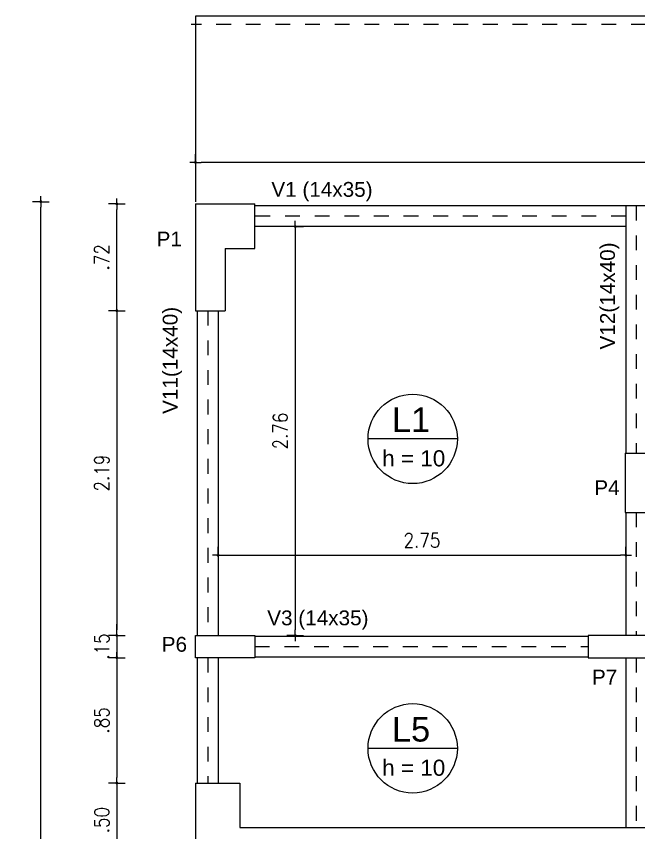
# Model space of a CAD drawing. Header units: millimetres. Extents: x 3231 to 3242, y 1355.4 to 1415.9.
# Drawn here: x 3230.98 to 3235.18, y 1407.24 to 1412.74 of the extents above; entities that cross this region are included whole.
import ezdxf

# ---------------------------------------------------------------- set-up
doc = ezdxf.new("R2010")
doc.units = ezdxf.units.MM
doc.linetypes.add('Dash', pattern=[0.00435, 0.002175, -0.002175])
doc.linetypes.add('HIDDEN2', pattern=[4.7625, 3.175, -1.5875])
for name, color, linetype, lineweight in [('Cotas', 30, 'Continuous', 5), ('Nuevo_Dibujo & Figuras_Pluma_Nº__192', 8, 'Continuous', 0), ('Nuevo_Dibujo & Figuras_Pluma_Nº__90', 5, 'Continuous', 0), ('TEXTO', 3, 'Continuous', 0)]:
    doc.layers.add(name, color=color, linetype=linetype, lineweight=lineweight)
for name, color, linetype in [('eixo', 8, 'HIDDEN2'), ('LAJE', 1, 'Continuous'), ('Pilares', 2, 'Continuous'), ('viga', 4, 'Continuous')]:
    doc.layers.add(name, color=color, linetype=linetype)
doc.styles.get("Standard").update_dxf_attribs({"font": 'arial.ttf'})
doc.styles.add('T-COTA', font='ROMANS.SHX', dxfattribs={"width": 0.85})
doc.dimstyles.new('COTA 1-75', dxfattribs={"dimscale": 0.075, "dimtxt": 1.3, "dimasz": 0.5, "dimexe": 0.18, "dimexo": 0.0625, "dimgap": 0.7, "dimtad": 1, "dimtoh": 1, "dimzin": 4, "dimdsep": 46, "dimtxsty": 'T-COTA', "dimblk1": 'DOT', "dimblk2": 'DOT', "dimsah": 1, "dimcen": 2, "dimse1": 1, "dimse2": 1, "dimclrd": 253, "dimclre": 4, "dimclrt": 30, "dimadec": 0, "dimazin": 2, "dimtfac": 1, "dimtix": 1, "dimtmove": 2, "dimatfit": 2, "dimfxl": 1, "dimtolj": 1, "dimtzin": 0, "dimarcsym": 0})

# ---------------------------------------------------------------- blocks, each defined once
blk = doc.blocks.new('DOT')
at = {"color": 0, "linetype": 'ByBlock'}
for q in [(0, 1.5), (-1, 0), (0, -1.5), (1, 0)]:
    blk.add_line((0, 0), q, dxfattribs=at)
at = {"color": 0, "linetype": 'ByBlock', "const_width": 0.25}
blk.add_lwpolyline([(-0.125, 0, 1), (0.125, 0, 1)], format="xyb", close=True, dxfattribs=at)
blk = doc.blocks.new('*D103')
at = {"layer": 'Cotas', "color": 253, "lineweight": -2, "transparency": 16777216}
blk.add_line((3231.6546, 1410.7206), (3231.6546, 1408.6056), dxfattribs=at)
at = {"layer": 'Defpoints', "color": 0, "transparency": 16777216}
for p in [(3232.1853, 1410.7581), (3231.6546, 1408.5681), (3232.1978, 1408.5681)]:
    blk.add_point(p, dxfattribs=at)
at = {"layer": 'Cotas', "color": 253, "lineweight": -2, "transparency": 16777216, "xscale": 0.0375, "yscale": 0.0375, "zscale": 0.0375}
for p, rotation in [((3231.6546, 1410.7581), 90), ((3231.6546, 1408.5681), 270)]:
    blk.add_blockref('DOT', p, dxfattribs=dict(at, rotation=rotation))
at = {"layer": 'Cotas', "color": 30, "transparency": 16777216, "insert": (3231.5533, 1409.6631), "char_height": 0.0975, "attachment_point": 5, "rotation": 90, "style": 'T-COTA'}
blk.add_mtext('\\A1;2.19', dxfattribs=at)
blk = doc.blocks.new('_Dot')
at = {"color": 0, "linetype": 'ByBlock', "lineweight": -2}
blk.add_line((-0.5, 0), (-1, 0), dxfattribs=at)
at = {"color": 0, "linetype": 'ByBlock', "const_width": 0.5}
blk.add_lwpolyline([(-0.25, 0, 1), (0.25, 0, 1)], format="xyb", close=True, dxfattribs=at)
blk = doc.blocks.new('*D104')
at = {"layer": 'Cotas', "color": 253, "lineweight": -2, "transparency": 16777216}
blk.add_line((3231.6546, 1410.7956), (3231.6546, 1411.4406), dxfattribs=at)
at = {"layer": 'Defpoints', "color": 0, "transparency": 16777216}
for p in [(3231.6546, 1411.4781), (3232.1853, 1411.4781), (3232.1853, 1410.7581)]:
    blk.add_point(p, dxfattribs=at)
at = {"layer": 'Cotas', "color": 253, "lineweight": -2, "transparency": 16777216, "xscale": 0.0375, "yscale": 0.0375, "zscale": 0.0375}
for p, rotation in [((3231.6546, 1411.4781), 90), ((3231.6546, 1410.7581), 270)]:
    blk.add_blockref('DOT', p, dxfattribs=dict(at, rotation=rotation))
at = {"layer": 'Cotas', "color": 30, "transparency": 16777216, "insert": (3231.5533, 1411.1181), "char_height": 0.0975, "attachment_point": 5, "rotation": 90, "style": 'T-COTA'}
blk.add_mtext('\\A1;.72', dxfattribs=at)
blk = doc.blocks.new('*D105')
at = {"layer": 'Cotas', "color": 253, "lineweight": -2, "transparency": 16777216}
blk.add_line((3232.8585, 1411.2881), (3232.8585, 1408.6056), dxfattribs=at)
at = {"layer": 'Defpoints', "color": 0, "transparency": 16777216}
for p in [(3232.5853, 1411.3256), (3232.5853, 1408.5681), (3232.8585, 1408.5681)]:
    blk.add_point(p, dxfattribs=at)
at = {"layer": 'Cotas', "color": 253, "lineweight": -2, "transparency": 16777216, "xscale": 0.0375, "yscale": 0.0375, "zscale": 0.0375}
for p, rotation in [((3232.8585, 1411.3256), 90), ((3232.8585, 1408.5681), 270)]:
    blk.add_blockref('DOT', p, dxfattribs=dict(at, rotation=rotation))
at = {"layer": 'Cotas', "color": 30, "transparency": 16777216, "insert": (3232.7573, 1409.9468), "char_height": 0.0975, "attachment_point": 5, "rotation": 90, "style": 'T-COTA'}
blk.add_mtext('\\A1;2.76', dxfattribs=at)
blk = doc.blocks.new('*D106')
at = {"layer": 'Cotas', "color": 253, "lineweight": -2, "transparency": 16777216}
blk.add_line((3232.3753, 1409.1089), (3235.0527, 1409.1089), dxfattribs=at)
at = {"layer": 'Defpoints', "color": 0, "transparency": 16777216}
for p in [(3235.0902, 1409.1089), (3232.3378, 1408.5681), (3235.0902, 1408.5681)]:
    blk.add_point(p, dxfattribs=at)
at = {"layer": 'Cotas', "color": 253, "lineweight": -2, "transparency": 16777216, "xscale": 0.0375, "yscale": 0.0375, "zscale": 0.0375, "rotation": 180}
blk.add_blockref('DOT', (3232.3378, 1409.1089), dxfattribs=at)
at = {"layer": 'Cotas', "color": 253, "lineweight": -2, "transparency": 16777216, "xscale": 0.0375, "yscale": 0.0375, "zscale": 0.0375}
blk.add_blockref('DOT', (3235.0902, 1409.1089), dxfattribs=at)
at = {"layer": 'Cotas', "color": 30, "transparency": 16777216, "insert": (3233.714, 1409.2102), "char_height": 0.0975, "attachment_point": 5, "style": 'T-COTA'}
blk.add_mtext('\\A1;2.75', dxfattribs=at)
blk = doc.blocks.new('*D107')
at = {"layer": 'Cotas', "color": 253, "lineweight": -2, "transparency": 16777216}
for p, q in [((3231.6546, 1408.6056), (3231.6546, 1408.6431)), ((3231.6546, 1408.5681), (3231.6546, 1408.4181)), ((3231.6546, 1408.3806), (3231.6546, 1408.3431))]:
    blk.add_line(p, q, dxfattribs=at)
at = {"layer": 'Defpoints', "color": 0, "transparency": 16777216}
for p in [(3232.1853, 1408.5681), (3231.6546, 1408.4181), (3232.1853, 1408.4181)]:
    blk.add_point(p, dxfattribs=at)
at = {"layer": 'Cotas', "color": 253, "lineweight": -2, "transparency": 16777216, "xscale": 0.0375, "yscale": 0.0375, "zscale": 0.0375}
for p, rotation in [((3231.6546, 1408.5681), 270), ((3231.6546, 1408.4181), 90)]:
    blk.add_blockref('DOT', p, dxfattribs=dict(at, rotation=rotation))
at = {"layer": 'Cotas', "color": 30, "transparency": 16777216, "insert": (3231.5533, 1408.4931), "char_height": 0.0975, "attachment_point": 5, "rotation": 90, "style": 'T-COTA'}
blk.add_mtext('\\A1;.15', dxfattribs=at)
blk = doc.blocks.new('*D108')
at = {"layer": 'Cotas', "color": 253, "lineweight": -2, "transparency": 16777216}
blk.add_line((3231.6546, 1408.3806), (3231.6546, 1407.6104), dxfattribs=at)
at = {"layer": 'Defpoints', "color": 0, "transparency": 16777216}
for p in [(3232.1853, 1408.4181), (3231.6546, 1407.5729), (3232.1853, 1407.5729)]:
    blk.add_point(p, dxfattribs=at)
at = {"layer": 'Cotas', "color": 253, "lineweight": -2, "transparency": 16777216, "xscale": 0.0375, "yscale": 0.0375, "zscale": 0.0375}
for p, rotation in [((3231.6546, 1408.4181), 90), ((3231.6546, 1407.5729), 270)]:
    blk.add_blockref('DOT', p, dxfattribs=dict(at, rotation=rotation))
at = {"layer": 'Cotas', "color": 30, "transparency": 16777216, "insert": (3231.5533, 1407.9955), "char_height": 0.0975, "attachment_point": 5, "rotation": 90, "style": 'T-COTA'}
blk.add_mtext('\\A1;.85', dxfattribs=at)
blk = doc.blocks.new('*D109')
at = {"layer": 'Cotas', "color": 253, "lineweight": -2, "transparency": 16777216}
blk.add_line((3231.6546, 1407.5354), (3231.6546, 1407.1104), dxfattribs=at)
at = {"layer": 'Defpoints', "color": 0, "transparency": 16777216}
for p in [(3232.1853, 1407.5729), (3231.6546, 1407.0729), (3232.1853, 1407.0729)]:
    blk.add_point(p, dxfattribs=at)
at = {"layer": 'Cotas', "color": 253, "lineweight": -2, "transparency": 16777216, "xscale": 0.0375, "yscale": 0.0375, "zscale": 0.0375}
for p, rotation in [((3231.6546, 1407.5729), 90), ((3231.6546, 1407.0729), 270)]:
    blk.add_blockref('DOT', p, dxfattribs=dict(at, rotation=rotation))
at = {"layer": 'Cotas', "color": 30, "transparency": 16777216, "insert": (3231.5533, 1407.3229), "char_height": 0.0975, "attachment_point": 5, "rotation": 90, "style": 'T-COTA'}
blk.add_mtext('\\A1;.50', dxfattribs=at)
blk = doc.blocks.new('*D118')
at = {"layer": 'Cotas', "color": 253, "lineweight": -2, "transparency": 16777216}
blk.add_line((3231.1416, 1396.3106), (3231.1416, 1411.4556), dxfattribs=at)
at = {"layer": 'Defpoints', "color": 0, "transparency": 16777216}
for p in [(3231.1416, 1411.4931), (3232.1853, 1411.4931), (3232.1853, 1396.2731)]:
    blk.add_point(p, dxfattribs=at)
at = {"layer": 'Cotas', "color": 253, "lineweight": -2, "transparency": 16777216, "xscale": 0.0375, "yscale": 0.0375, "zscale": 0.0375}
for p, rotation in [((3231.1416, 1411.4931), 90), ((3231.1416, 1396.2731), 270)]:
    blk.add_blockref('DOT', p, dxfattribs=dict(at, rotation=rotation))
at = {"layer": 'Cotas', "color": 30, "transparency": 16777216, "insert": (3231.0403, 1403.8831), "char_height": 0.0975, "attachment_point": 5, "rotation": 90, "style": 'T-COTA'}
blk.add_mtext('\\A1;15.22', dxfattribs=at)
blk = doc.blocks.new('*D143')
at = {"layer": 'Cotas', "color": 253, "lineweight": -2, "transparency": 16777216}
blk.add_line((3240.7378, 1411.7582), (3232.2228, 1411.7582), dxfattribs=at)
at = {"layer": 'Defpoints', "color": 0, "transparency": 16777216}
for p in [(3232.1853, 1411.7582), (3232.1853, 1411.4781), (3240.7753, 1411.4781)]:
    blk.add_point(p, dxfattribs=at)
at = {"layer": 'Cotas', "color": 253, "lineweight": -2, "transparency": 16777216, "xscale": 0.0375, "yscale": 0.0375, "zscale": 0.0375, "rotation": 180}
blk.add_blockref('DOT', (3232.1853, 1411.7582), dxfattribs=at)
at = {"layer": 'Cotas', "color": 253, "lineweight": -2, "transparency": 16777216, "xscale": 0.0375, "yscale": 0.0375, "zscale": 0.0375}
blk.add_blockref('DOT', (3240.7753, 1411.7582), dxfattribs=at)
at = {"layer": 'Cotas', "color": 30, "transparency": 16777216, "insert": (3236.4803, 1411.8595), "char_height": 0.0975, "attachment_point": 5, "style": 'T-COTA'}
blk.add_mtext('\\A1;8.59', dxfattribs=at)

msp = doc.modelspace()

# ---------------------------------------------------------------- linework, layer by layer
at = {"layer": 'eixo', "ltscale": 0.03}
for p, q in [((3235.1602, 1411.4656), (3235.1602, 1409.7981)), ((3235.0902, 1411.3956), (3232.5853, 1411.3956)), ((3232.2678, 1410.7581), (3232.2678, 1408.5681)), ((3235.1602, 1409.3981), (3235.1602, 1408.5681)), ((3232.5853, 1408.4931), (3234.8352, 1408.4931)), ((3232.2678, 1408.4181), (3232.2678, 1407.5729)), ((3235.1602, 1408.4181), (3235.1602, 1407.2729))]:
    msp.add_line(p, q, dxfattribs=at)
at = {"layer": 'LAJE'}
for p, q in [((3233.9526, 1409.8934), (3233.35, 1409.8934)), ((3233.9526, 1407.8068), (3233.35, 1407.8068))]:
    msp.add_line(p, q, dxfattribs=at)
for centre in [(3233.6513, 1409.8934), (3233.6513, 1407.8068)]:
    msp.add_circle(centre, 0.3013, dxfattribs=at)
at = {"layer": 'Nuevo_Dibujo & Figuras_Pluma_Nº__192', "color": 8, "linetype": 'Continuous', "lineweight": 0}
for p, q in [((3237.2803, 1412.7431), (3232.1853, 1412.7431)), ((3232.1853, 1412.7431), (3232.1853, 1411.4931))]:
    msp.add_line(p, q, dxfattribs=at)
at = {"layer": 'Nuevo_Dibujo & Figuras_Pluma_Nº__90', "color": 8, "linetype": 'Dash', "lineweight": 0}
msp.add_line((3240.6253, 1412.6881), (3232.1553, 1412.6881), dxfattribs=at)
at = {"layer": 'Pilares', "linetype": 'Continuous', "lineweight": 0}
for p, q in [((3232.1853, 1411.4781), (3232.1853, 1410.7581)), ((3232.1853, 1411.4781), (3232.5853, 1411.4781)), ((3232.5853, 1411.1781), (3232.5853, 1411.4781)), ((3232.3853, 1411.1781), (3232.5853, 1411.1781)), ((3232.3853, 1411.1781), (3232.3853, 1410.7581)), ((3232.1853, 1410.7581), (3232.3853, 1410.7581)), ((3235.0852, 1409.7981), (3235.0852, 1409.3981)), ((3235.0852, 1409.7981), (3235.2352, 1409.7981)), ((3235.0852, 1409.3981), (3235.2352, 1409.3981)), ((3232.1853, 1408.5681), (3232.5853, 1408.5681)), ((3232.1853, 1408.4181), (3232.1853, 1408.5681)), ((3232.5853, 1408.5681), (3232.5853, 1408.4181)), ((3235.2352, 1408.5681), (3234.8352, 1408.5681)), ((3234.8352, 1408.5681), (3234.8352, 1408.4181)), ((3232.5853, 1408.4181), (3232.1853, 1408.4181)), ((3234.8352, 1408.4181), (3235.2352, 1408.4181)), ((3232.1853, 1407.5729), (3232.4852, 1407.5729)), ((3232.1853, 1407.5729), (3232.1853, 1407.0729)), ((3232.4852, 1407.5729), (3232.4852, 1407.2729)), ((3232.4852, 1407.2729), (3235.2352, 1407.2729))]:
    msp.add_line(p, q, dxfattribs=at)
at = {"layer": 'viga', "ltscale": 0.03}
for p, q in [((3236.4303, 1411.4656), (3232.5853, 1411.4656)), ((3235.0902, 1411.4656), (3235.0902, 1409.7981)), ((3235.0902, 1411.3256), (3232.5853, 1411.3256)), ((3232.1978, 1410.7581), (3232.1978, 1408.5681)), ((3232.3378, 1410.7581), (3232.3378, 1408.5681)), ((3235.0902, 1409.3981), (3235.0902, 1408.5681)), ((3232.5853, 1408.5631), (3234.8352, 1408.5631)), ((3232.1978, 1408.4181), (3232.1978, 1407.5729)), ((3232.3378, 1408.4181), (3232.3378, 1407.5729)), ((3232.5853, 1408.4231), (3234.8352, 1408.4231)), ((3235.0902, 1408.4181), (3235.0902, 1407.2729))]:
    msp.add_line(p, q, dxfattribs=at)

# ---------------------------------------------------------------- texts
at = {"layer": 'LAJE'}
for s, height, p in [('L1', 0.16637, (3233.5107, 1409.9391)), ('h = 10 ', 0.10865, (3233.4451, 1409.7083)), ('L5', 0.16637, (3233.5107, 1407.8525)), ('h = 10 ', 0.10865, (3233.4451, 1407.6217))]:
    msp.add_text(s, height=height, dxfattribs=at).set_placement(p)
at = {"layer": 'TEXTO', "color": 3, "linetype": 'Continuous'}
for s, p in [('V1 (14x35)', (3232.6975, 1411.5261)), ('P1', (3231.9228, 1411.1914)), ('P4', (3234.8765, 1409.5147)), ('V3 (14x35)', (3232.6698, 1408.6366)), ('P6', (3231.9576, 1408.4584)), ('P7', (3234.8609, 1408.2373))]:
    msp.add_text(s, height=0.1, dxfattribs=at).set_placement(p)
for s, p in [('V12(14x40)', (3235.0159, 1410.4962)), ('V11(14x40)', (3232.0643, 1410.0618))]:
    msp.add_text(s, height=0.1, rotation=90, dxfattribs=at).set_placement(p)

# ---------------------------------------------------------------- dimensions: what is measured, and where the dimension line sits
at = {"layer": 'Cotas'}
for base, p1, p2, picture, middle in [((3232.1853, 1411.7582), (3240.7753, 1411.4781), (3232.1853, 1411.4781), '*D143', (3236.4803, 1411.8595)), ((3235.0902, 1409.1089), (3232.3378, 1408.5681), (3235.0902, 1408.5681), '*D106', (3233.714, 1409.2102))]:
    dim = msp.add_linear_dim(base=base, p1=p1, p2=p2, dimstyle='COTA 1-75', dxfattribs=at)
    dim.commit()
    dim.dimension.update_dxf_attribs({"geometry": picture, "text_midpoint": middle})
for base, p1, p2, picture, middle in [((3231.1416, 1411.4931), (3232.1853, 1396.2731), (3232.1853, 1411.4931), '*D118', (3231.0403, 1403.8831)), ((3231.6546, 1411.4781), (3232.1853, 1410.7581), (3232.1853, 1411.4781), '*D104', (3231.5533, 1411.1181)), ((3232.8585, 1408.5681), (3232.5853, 1411.3256), (3232.5853, 1408.5681), '*D105', (3232.7573, 1409.9468)), ((3231.6546, 1408.5681), (3232.1853, 1410.7581), (3232.1978, 1408.5681), '*D103', (3231.5533, 1409.6631)), ((3231.6546, 1408.4181), (3232.1853, 1408.5681), (3232.1853, 1408.4181), '*D107', (3231.5533, 1408.4931)), ((3231.6546, 1407.5729), (3232.1853, 1408.4181), (3232.1853, 1407.5729), '*D108', (3231.5533, 1407.9955)), ((3231.6546, 1407.0729), (3232.1853, 1407.5729), (3232.1853, 1407.0729), '*D109', (3231.5533, 1407.3229))]:
    dim = msp.add_linear_dim(base=base, p1=p1, p2=p2, angle=90, dimstyle='COTA 1-75', dxfattribs=at)
    dim.commit()
    dim.dimension.update_dxf_attribs({"geometry": picture, "text_midpoint": middle})

doc.saveas('drawing.dxf')
